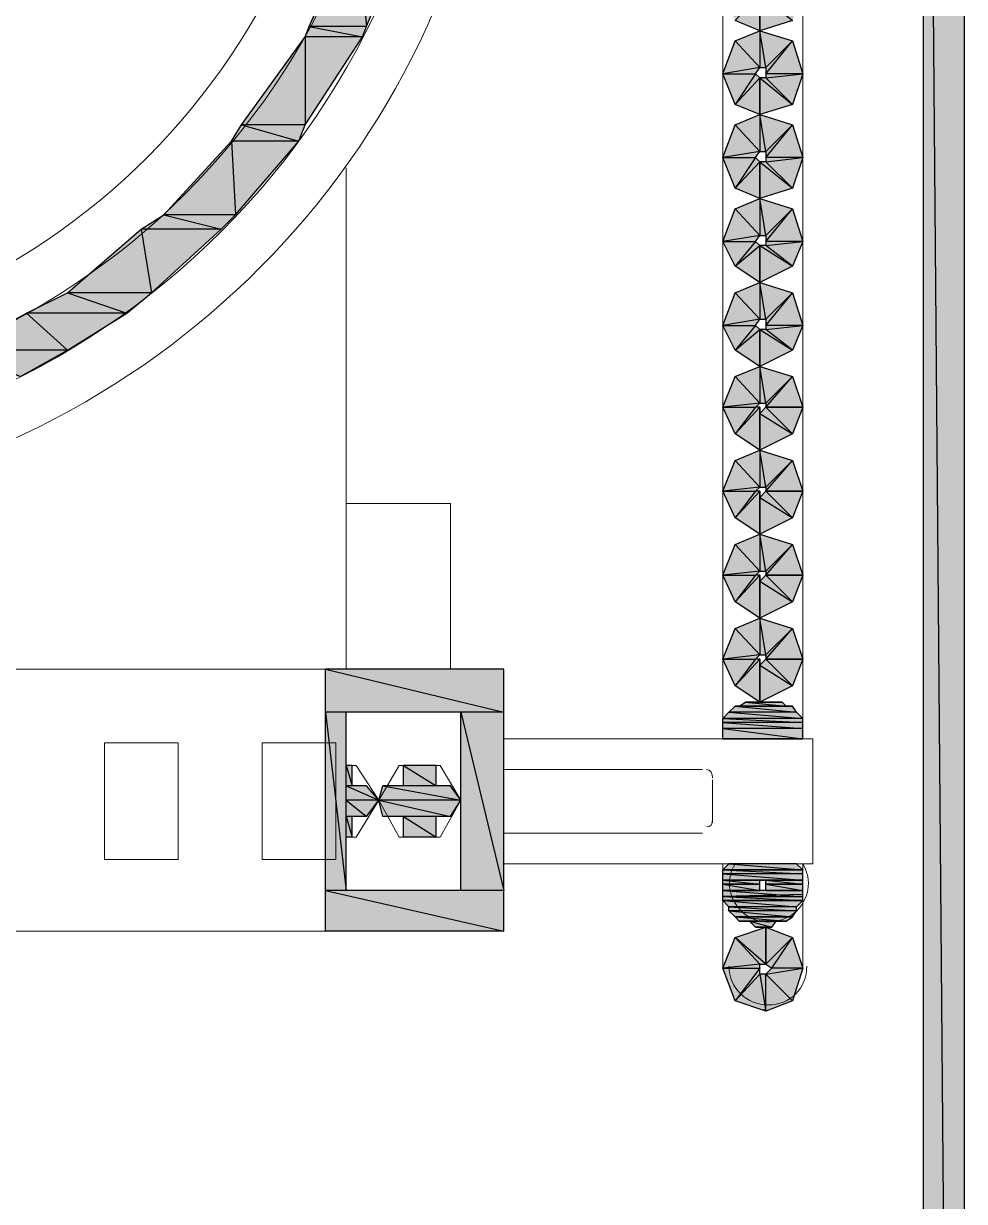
# Model space of a CAD drawing. Header units: millimetres. Extents: x 40 to 176, y -32 to 59.
# Drawn here: x 105.675 to 106.317, y -0.579 to 0.225 of the extents above; entities that cross this region are included whole.
import ezdxf

# ---------------------------------------------------------------- set-up
doc = ezdxf.new("R2010")
doc.units = ezdxf.units.MM
doc.layers.add('15 - Quadro de medição', color=6, linetype='Continuous')

msp = doc.modelspace()

# ---------------------------------------------------------------- hatches: boundary and pattern name
at = {"layer": '15 - Quadro de medição', "true_color": 0x000007}
h = msp.add_hatch(color=7, dxfattribs=at)
h.paths.add_polyline_path([(106.31703, 1.02481), (106.28909, 1.02481), (106.31703, -2.31903)])
h.paths.add_polyline_path([(106.28909, 1.02481), (106.31703, -2.31903), (106.28909, -2.31903)])
h = msp.add_hatch(color=7, dxfattribs=at)
h.paths.add_polyline_path([(105.93851, 0.2957), (105.90219, 0.2957), (105.90917, 0.22307)])
h.paths.add_polyline_path([(105.90219, 0.2957), (105.90917, 0.22307), (105.87006, 0.22307)])
h = msp.add_hatch(color=7, dxfattribs=at)
h.paths.add_polyline_path([(106.16059, 0.27056), (106.17735, 0.2524), (106.15221, 0.24821)])
h.paths.add_polyline_path([(106.17735, 0.2524), (106.15221, 0.24821), (106.17456, 0.24821)])
h.paths.add_polyline_path([(106.15221, 0.24821), (106.17456, 0.24821), (106.16059, 0.22726)])
h.paths.add_polyline_path([(106.17456, 0.24821), (106.16059, 0.22726), (106.17735, 0.24542)])
h.paths.add_polyline_path([(106.16059, 0.22726), (106.17735, 0.24542), (106.17735, 0.22028)])
h = msp.add_hatch(color=7, dxfattribs=at)
h.paths.add_polyline_path([(106.17735, 0.22028), (106.17735, 0.24542), (106.1997, 0.22726)])
h.paths.add_polyline_path([(106.17735, 0.24542), (106.1997, 0.22726), (106.18154, 0.24542)])
h.paths.add_polyline_path([(106.1997, 0.22726), (106.18154, 0.24542), (106.20668, 0.24821)])
h.paths.add_polyline_path([(106.18154, 0.24542), (106.20668, 0.24821), (106.18154, 0.24821)])
h = msp.add_hatch(color=7, dxfattribs=at)
h.paths.add_polyline_path([(105.90917, 0.22307), (105.87006, 0.22307), (105.90638, 0.21609)])
h.paths.add_polyline_path([(105.87006, 0.22307), (105.90638, 0.21609), (105.86727, 0.21609)])
h = msp.add_hatch(color=7, dxfattribs=at)
h.paths.add_polyline_path([(106.20668, 0.19094), (106.18154, 0.19094), (106.1997, 0.21329)])
h.paths.add_polyline_path([(106.18154, 0.19094), (106.1997, 0.21329), (106.18154, 0.19513)])
h.paths.add_polyline_path([(106.1997, 0.21329), (106.18154, 0.19513), (106.17735, 0.22028)])
h.paths.add_polyline_path([(106.18154, 0.19513), (106.17735, 0.22028), (106.17735, 0.19513)])
h.paths.add_polyline_path([(106.17735, 0.22028), (106.17735, 0.19513), (106.16059, 0.21329)])
h = msp.add_hatch(color=7, dxfattribs=at)
h.paths.add_polyline_path([(105.90638, 0.21609), (105.86727, 0.21609), (105.86727, 0.15603)])
h.paths.add_polyline_path([(105.86727, 0.21609), (105.86727, 0.15603), (105.82397, 0.15603)])
h = msp.add_hatch(color=7, dxfattribs=at)
h.paths.add_polyline_path([(106.16059, 0.21329), (106.17735, 0.19513), (106.15221, 0.19094)])
h.paths.add_polyline_path([(106.17735, 0.19513), (106.15221, 0.19094), (106.17456, 0.19094)])
h.paths.add_polyline_path([(106.15221, 0.19094), (106.17456, 0.19094), (106.16059, 0.16999)])
h.paths.add_polyline_path([(106.17456, 0.19094), (106.16059, 0.16999), (106.17735, 0.18815)])
h.paths.add_polyline_path([(106.16059, 0.16999), (106.17735, 0.18815), (106.17735, 0.16301)])
h = msp.add_hatch(color=7, dxfattribs=at)
h.paths.add_polyline_path([(106.17735, 0.16301), (106.17735, 0.18815), (106.1997, 0.16999)])
h.paths.add_polyline_path([(106.17735, 0.18815), (106.1997, 0.16999), (106.18154, 0.18815)])
h.paths.add_polyline_path([(106.1997, 0.16999), (106.18154, 0.18815), (106.20668, 0.19094)])
h.paths.add_polyline_path([(106.18154, 0.18815), (106.20668, 0.19094), (106.18154, 0.19094)])
h = msp.add_hatch(color=7, dxfattribs=at)
h.paths.add_polyline_path([(106.20668, 0.13368), (106.18154, 0.13368), (106.1997, 0.15603)])
h.paths.add_polyline_path([(106.18154, 0.13368), (106.1997, 0.15603), (106.18154, 0.13787)])
h.paths.add_polyline_path([(106.1997, 0.15603), (106.18154, 0.13787), (106.17735, 0.16301)])
h.paths.add_polyline_path([(106.18154, 0.13787), (106.17735, 0.16301), (106.17735, 0.13787)])
h.paths.add_polyline_path([(106.17735, 0.16301), (106.17735, 0.13787), (106.16059, 0.15603)])
h = msp.add_hatch(color=7, dxfattribs=at)
h.paths.add_polyline_path([(105.86727, 0.15603), (105.82397, 0.15603), (105.86308, 0.14485)])
h.paths.add_polyline_path([(105.82397, 0.15603), (105.86308, 0.14485), (105.81699, 0.14485)])
h = msp.add_hatch(color=7, dxfattribs=at)
h.paths.add_polyline_path([(106.16059, 0.15603), (106.17735, 0.13787), (106.15221, 0.13368)])
h.paths.add_polyline_path([(106.17735, 0.13787), (106.15221, 0.13368), (106.17456, 0.13368)])
h.paths.add_polyline_path([(106.15221, 0.13368), (106.17456, 0.13368), (106.16059, 0.11273)])
h.paths.add_polyline_path([(106.17456, 0.13368), (106.16059, 0.11273), (106.17735, 0.13088)])
h.paths.add_polyline_path([(106.16059, 0.11273), (106.17735, 0.13088), (106.17735, 0.10574)])
h = msp.add_hatch(color=7, dxfattribs=at)
h.paths.add_polyline_path([(105.86308, 0.14485), (105.81699, 0.14485), (105.81978, 0.09457)])
h.paths.add_polyline_path([(105.81699, 0.14485), (105.81978, 0.09457), (105.77089, 0.09457)])
h = msp.add_hatch(color=7, dxfattribs=at)
h.paths.add_polyline_path([(106.17735, 0.10574), (106.17735, 0.13088), (106.1997, 0.11273)])
h.paths.add_polyline_path([(106.17735, 0.13088), (106.1997, 0.11273), (106.18154, 0.13088)])
h.paths.add_polyline_path([(106.1997, 0.11273), (106.18154, 0.13088), (106.20668, 0.13368)])
h.paths.add_polyline_path([(106.18154, 0.13088), (106.20668, 0.13368), (106.18154, 0.13368)])
h = msp.add_hatch(color=7, dxfattribs=at)
h.paths.add_polyline_path([(106.20668, 0.07641), (106.18154, 0.07641), (106.1997, 0.09876)])
h.paths.add_polyline_path([(106.18154, 0.07641), (106.1997, 0.09876), (106.18154, 0.0806)])
h.paths.add_polyline_path([(106.1997, 0.09876), (106.18154, 0.0806), (106.17735, 0.10574)])
h.paths.add_polyline_path([(106.18154, 0.0806), (106.17735, 0.10574), (106.17735, 0.0806)])
h.paths.add_polyline_path([(106.17735, 0.10574), (106.17735, 0.0806), (106.16059, 0.09876)])
h = msp.add_hatch(color=7, dxfattribs=at)
h.paths.add_polyline_path([(106.16059, 0.09876), (106.17735, 0.0806), (106.15221, 0.07641)])
h.paths.add_polyline_path([(106.17735, 0.0806), (106.15221, 0.07641), (106.17456, 0.07641)])
h.paths.add_polyline_path([(106.15221, 0.07641), (106.17456, 0.07641), (106.16059, 0.05965)])
h.paths.add_polyline_path([(106.17456, 0.07641), (106.16059, 0.05965), (106.17735, 0.07362)])
h.paths.add_polyline_path([(106.16059, 0.05965), (106.17735, 0.07362), (106.17735, 0.04847)])
h = msp.add_hatch(color=7, dxfattribs=at)
h.paths.add_polyline_path([(105.81978, 0.09457), (105.77089, 0.09457), (105.81, 0.08479)])
h.paths.add_polyline_path([(105.77089, 0.09457), (105.81, 0.08479), (105.75553, 0.08479)])
h = msp.add_hatch(color=7, dxfattribs=at)
h.paths.add_polyline_path([(105.81, 0.08479), (105.75553, 0.08479), (105.76251, 0.04149)])
h.paths.add_polyline_path([(105.75553, 0.08479), (105.76251, 0.04149), (105.70525, 0.04149)])
h = msp.add_hatch(color=7, dxfattribs=at)
h.paths.add_polyline_path([(106.17735, 0.04847), (106.17735, 0.07362), (106.1997, 0.05965)])
h.paths.add_polyline_path([(106.17735, 0.07362), (106.1997, 0.05965), (106.18154, 0.07362)])
h.paths.add_polyline_path([(106.1997, 0.05965), (106.18154, 0.07362), (106.20668, 0.07641)])
h.paths.add_polyline_path([(106.18154, 0.07362), (106.20668, 0.07641), (106.18154, 0.07641)])
h = msp.add_hatch(color=7, dxfattribs=at)
h.paths.add_polyline_path([(106.20668, 0.01914), (106.18154, 0.01914), (106.1997, 0.04149)])
h.paths.add_polyline_path([(106.18154, 0.01914), (106.1997, 0.04149), (106.18154, 0.02333)])
h.paths.add_polyline_path([(106.1997, 0.04149), (106.18154, 0.02333), (106.17735, 0.04847)])
h.paths.add_polyline_path([(106.18154, 0.02333), (106.17735, 0.04847), (106.17735, 0.02333)])
h.paths.add_polyline_path([(106.17735, 0.04847), (106.17735, 0.02333), (106.16059, 0.04149)])
h = msp.add_hatch(color=7, dxfattribs=at)
h.paths.add_polyline_path([(105.76251, 0.04149), (105.70525, 0.04149), (105.74575, 0.02752)])
h.paths.add_polyline_path([(105.70525, 0.04149), (105.74575, 0.02752), (105.67731, 0.02752)])
h = msp.add_hatch(color=7, dxfattribs=at)
h.paths.add_polyline_path([(106.16059, 0.04149), (106.17735, 0.02333), (106.15221, 0.01914)])
h.paths.add_polyline_path([(106.17735, 0.02333), (106.15221, 0.01914), (106.17456, 0.01914)])
h.paths.add_polyline_path([(106.15221, 0.01914), (106.17456, 0.01914), (106.16059, 0.00238)])
h.paths.add_polyline_path([(106.17456, 0.01914), (106.16059, 0.00238), (106.17735, 0.01635)])
h.paths.add_polyline_path([(106.16059, 0.00238), (106.17735, 0.01635), (106.17735, -0.00879)])
h = msp.add_hatch(color=7, dxfattribs=at)
h.paths.add_polyline_path([(105.74575, 0.02752), (105.67731, 0.02752), (105.70525, 0.00238)])
h.paths.add_polyline_path([(105.67731, 0.02752), (105.70525, 0.00238), (105.63122, 0.00238)])
h = msp.add_hatch(color=7, dxfattribs=at)
h.paths.add_polyline_path([(106.17735, -0.00879), (106.17735, 0.01635), (106.1997, 0.00238)])
h.paths.add_polyline_path([(106.17735, 0.01635), (106.1997, 0.00238), (106.18154, 0.01635)])
h.paths.add_polyline_path([(106.1997, 0.00238), (106.18154, 0.01635), (106.20668, 0.01914)])
h.paths.add_polyline_path([(106.18154, 0.01635), (106.20668, 0.01914), (106.18154, 0.01914)])
h = msp.add_hatch(color=7, dxfattribs=at)
h.paths.add_polyline_path([(105.70525, 0.00238), (105.63122, 0.00238), (105.67312, -0.01578)])
h.paths.add_polyline_path([(105.63122, 0.00238), (105.67312, -0.01578), (105.57395, -0.01578)])
h = msp.add_hatch(color=7, dxfattribs=at)
h.paths.add_polyline_path([(106.16059, -0.01578), (106.17735, -0.03393), (106.15221, -0.03673)])
h.paths.add_polyline_path([(106.17735, -0.03393), (106.15221, -0.03673), (106.17456, -0.03673)])
h.paths.add_polyline_path([(106.15221, -0.03673), (106.17456, -0.03673), (106.16059, -0.05489)])
h.paths.add_polyline_path([(106.17456, -0.03673), (106.16059, -0.05489), (106.17735, -0.03673)])
h.paths.add_polyline_path([(106.16059, -0.05489), (106.17735, -0.03673), (106.17735, -0.06606)])
h.paths.add_polyline_path([(106.17735, -0.03673), (106.17735, -0.06606), (106.17735, -0.04092)])
h.paths.add_polyline_path([(106.17735, -0.06606), (106.17735, -0.04092), (106.1997, -0.05489)])
h.paths.add_polyline_path([(106.17735, -0.04092), (106.1997, -0.05489), (106.18154, -0.03673)])
h.paths.add_polyline_path([(106.1997, -0.05489), (106.18154, -0.03673), (106.20668, -0.03673)])
h = msp.add_hatch(color=7, dxfattribs=at)
h.paths.add_polyline_path([(106.20668, -0.03673), (106.18154, -0.03673), (106.1997, -0.01578)])
h.paths.add_polyline_path([(106.18154, -0.03673), (106.1997, -0.01578), (106.18154, -0.03393)])
h.paths.add_polyline_path([(106.1997, -0.01578), (106.18154, -0.03393), (106.17735, -0.00879)])
h.paths.add_polyline_path([(106.18154, -0.03393), (106.17735, -0.00879), (106.17735, -0.03393)])
h.paths.add_polyline_path([(106.17735, -0.00879), (106.17735, -0.03393), (106.16059, -0.01578)])
h = msp.add_hatch(color=7, dxfattribs=at)
h.paths.add_polyline_path([(106.20668, -0.09399), (106.18154, -0.09399), (106.1997, -0.07304)])
h.paths.add_polyline_path([(106.18154, -0.09399), (106.1997, -0.07304), (106.18154, -0.0912)])
h.paths.add_polyline_path([(106.1997, -0.07304), (106.18154, -0.0912), (106.17735, -0.06606)])
h.paths.add_polyline_path([(106.18154, -0.0912), (106.17735, -0.06606), (106.17735, -0.0912)])
h.paths.add_polyline_path([(106.17735, -0.06606), (106.17735, -0.0912), (106.16059, -0.07304)])
h = msp.add_hatch(color=7, dxfattribs=at)
h.paths.add_polyline_path([(106.16059, -0.07304), (106.17735, -0.0912), (106.15221, -0.09399)])
h.paths.add_polyline_path([(106.17735, -0.0912), (106.15221, -0.09399), (106.17456, -0.09399)])
h.paths.add_polyline_path([(106.15221, -0.09399), (106.17456, -0.09399), (106.16059, -0.11215)])
h.paths.add_polyline_path([(106.17456, -0.09399), (106.16059, -0.11215), (106.17735, -0.09399)])
h.paths.add_polyline_path([(106.16059, -0.11215), (106.17735, -0.09399), (106.17735, -0.12333)])
h.paths.add_polyline_path([(106.17735, -0.09399), (106.17735, -0.12333), (106.17735, -0.09819)])
h.paths.add_polyline_path([(106.17735, -0.12333), (106.17735, -0.09819), (106.1997, -0.11215)])
h.paths.add_polyline_path([(106.17735, -0.09819), (106.1997, -0.11215), (106.18154, -0.09399)])
h.paths.add_polyline_path([(106.1997, -0.11215), (106.18154, -0.09399), (106.20668, -0.09399)])
h = msp.add_hatch(color=7, dxfattribs=at)
h.paths.add_polyline_path([(106.20668, -0.15126), (106.18154, -0.15126), (106.1997, -0.13031)])
h.paths.add_polyline_path([(106.18154, -0.15126), (106.1997, -0.13031), (106.18154, -0.14847)])
h.paths.add_polyline_path([(106.1997, -0.13031), (106.18154, -0.14847), (106.17735, -0.12333)])
h.paths.add_polyline_path([(106.18154, -0.14847), (106.17735, -0.12333), (106.17735, -0.14847)])
h.paths.add_polyline_path([(106.17735, -0.12333), (106.17735, -0.14847), (106.16059, -0.13031)])
h = msp.add_hatch(color=7, dxfattribs=at)
h.paths.add_polyline_path([(106.16059, -0.13031), (106.17735, -0.14847), (106.15221, -0.15126)])
h.paths.add_polyline_path([(106.17735, -0.14847), (106.15221, -0.15126), (106.17456, -0.15126)])
h.paths.add_polyline_path([(106.15221, -0.15126), (106.17456, -0.15126), (106.16059, -0.16942)])
h.paths.add_polyline_path([(106.17456, -0.15126), (106.16059, -0.16942), (106.17735, -0.15126)])
h.paths.add_polyline_path([(106.16059, -0.16942), (106.17735, -0.15126), (106.17735, -0.18059)])
h.paths.add_polyline_path([(106.17735, -0.15126), (106.17735, -0.18059), (106.17735, -0.15545)])
h.paths.add_polyline_path([(106.17735, -0.18059), (106.17735, -0.15545), (106.1997, -0.16942)])
h.paths.add_polyline_path([(106.17735, -0.15545), (106.1997, -0.16942), (106.18154, -0.15126)])
h.paths.add_polyline_path([(106.1997, -0.16942), (106.18154, -0.15126), (106.20668, -0.15126)])
h = msp.add_hatch(color=7, dxfattribs=at)
h.paths.add_polyline_path([(106.20668, -0.20853), (106.18154, -0.20853), (106.1997, -0.18758)])
h.paths.add_polyline_path([(106.18154, -0.20853), (106.1997, -0.18758), (106.18154, -0.20574)])
h.paths.add_polyline_path([(106.1997, -0.18758), (106.18154, -0.20574), (106.17735, -0.18059)])
h.paths.add_polyline_path([(106.18154, -0.20574), (106.17735, -0.18059), (106.17735, -0.20574)])
h.paths.add_polyline_path([(106.17735, -0.18059), (106.17735, -0.20574), (106.16059, -0.18758)])
h = msp.add_hatch(color=7, dxfattribs=at)
h.paths.add_polyline_path([(106.16059, -0.18758), (106.17735, -0.20574), (106.15221, -0.20853)])
h.paths.add_polyline_path([(106.17735, -0.20574), (106.15221, -0.20853), (106.17456, -0.20853)])
h.paths.add_polyline_path([(106.15221, -0.20853), (106.17456, -0.20853), (106.16059, -0.22669)])
h.paths.add_polyline_path([(106.17456, -0.20853), (106.16059, -0.22669), (106.17735, -0.20853)])
h.paths.add_polyline_path([(106.16059, -0.22669), (106.17735, -0.20853), (106.17735, -0.23786)])
h.paths.add_polyline_path([(106.17735, -0.20853), (106.17735, -0.23786), (106.17735, -0.21272)])
h.paths.add_polyline_path([(106.17735, -0.23786), (106.17735, -0.21272), (106.1997, -0.22669)])
h.paths.add_polyline_path([(106.17735, -0.21272), (106.1997, -0.22669), (106.18154, -0.20853)])
h.paths.add_polyline_path([(106.1997, -0.22669), (106.18154, -0.20853), (106.20668, -0.20853)])
h = msp.add_hatch(color=7, dxfattribs=at)
h.paths.add_polyline_path([(106.00276, -0.21551), (105.88124, -0.21551), (106.00276, -0.24484)])
h.paths.add_polyline_path([(105.88124, -0.21551), (106.00276, -0.24484), (105.88124, -0.24484)])
h = msp.add_hatch(color=7, dxfattribs=at)
h.paths.add_polyline_path([(106.1997, -0.24065), (106.16059, -0.24065), (106.20249, -0.24484)])
h.paths.add_polyline_path([(106.16059, -0.24065), (106.20249, -0.24484), (106.1564, -0.24484)])
h = msp.add_hatch(color=7, dxfattribs=at)
h.paths.add_polyline_path([(106.19272, -0.23786), (106.16757, -0.23786), (106.19551, -0.24065)])
h.paths.add_polyline_path([(106.16757, -0.23786), (106.19551, -0.24065), (106.16338, -0.24065)])
h = msp.add_hatch(color=7, dxfattribs=at)
h.paths.add_polyline_path([(105.89521, -0.24484), (105.88124, -0.24484), (105.89521, -0.36636)])
h.paths.add_polyline_path([(105.88124, -0.24484), (105.89521, -0.36636), (105.88124, -0.36636)])
h = msp.add_hatch(color=7, dxfattribs=at)
h.paths.add_polyline_path([(106.00276, -0.24484), (105.97342, -0.24484), (106.00276, -0.36636)])
h.paths.add_polyline_path([(105.97342, -0.24484), (106.00276, -0.36636), (105.97342, -0.36636)])
h = msp.add_hatch(color=7, dxfattribs=at)
h.paths.add_polyline_path([(106.20249, -0.24484), (106.1564, -0.24484), (106.20668, -0.24903)])
h.paths.add_polyline_path([(106.1564, -0.24484), (106.20668, -0.24903), (106.15221, -0.24903)])
h = msp.add_hatch(color=7, dxfattribs=at)
h.paths.add_polyline_path([(106.20668, -0.24903), (106.15221, -0.24903), (106.20668, -0.25183)])
h.paths.add_polyline_path([(106.15221, -0.24903), (106.20668, -0.25183), (106.15221, -0.25183)])
h = msp.add_hatch(color=7, dxfattribs=at)
h.paths.add_polyline_path([(106.20668, -0.25183), (106.15221, -0.25183), (106.20668, -0.25602)])
h.paths.add_polyline_path([(106.15221, -0.25183), (106.20668, -0.25602), (106.15221, -0.25602)])
h = msp.add_hatch(color=7, dxfattribs=at)
h.paths.add_polyline_path([(106.20668, -0.25602), (106.15221, -0.25602), (106.20668, -0.263)])
h.paths.add_polyline_path([(106.15221, -0.25602), (106.20668, -0.263), (106.15221, -0.263)])
h.paths.add_polyline_path([(106.20668, -0.263), (106.15221, -0.263)])
h.paths.add_polyline_path([(106.15221, -0.263), (106.20668, -0.263)])
h = msp.add_hatch(color=7, dxfattribs=at)
h.paths.add_polyline_path([(105.8994, -0.28116), (105.89521, -0.28116), (105.8994, -0.29513)])
h.paths.add_polyline_path([(105.89521, -0.28116), (105.8994, -0.29513), (105.89521, -0.29513)])
h = msp.add_hatch(color=7, dxfattribs=at)
h.paths.add_polyline_path([(105.95666, -0.28116), (105.93432, -0.28116), (105.95666, -0.29513)])
h.paths.add_polyline_path([(105.93432, -0.28116), (105.95666, -0.29513), (105.93432, -0.29513)])
h = msp.add_hatch(color=7, dxfattribs=at)
h.paths.add_polyline_path([(105.90917, -0.29513), (105.89521, -0.29513), (105.91755, -0.30491)])
h.paths.add_polyline_path([(105.89521, -0.29513), (105.91755, -0.30491), (105.89521, -0.30491)])
h = msp.add_hatch(color=7, dxfattribs=at)
h.paths.add_polyline_path([(105.96644, -0.29513), (105.92035, -0.29513), (105.97342, -0.30491)])
h.paths.add_polyline_path([(105.92035, -0.29513), (105.97342, -0.30491), (105.91755, -0.30491)])
h = msp.add_hatch(color=7, dxfattribs=at)
h.paths.add_polyline_path([(105.91755, -0.30491), (105.89521, -0.30491), (105.90917, -0.31608)])
h.paths.add_polyline_path([(105.89521, -0.30491), (105.90917, -0.31608), (105.89521, -0.31608)])
h = msp.add_hatch(color=7, dxfattribs=at)
h.paths.add_polyline_path([(105.97342, -0.30491), (105.91755, -0.30491), (105.96644, -0.31608)])
h.paths.add_polyline_path([(105.91755, -0.30491), (105.96644, -0.31608), (105.92035, -0.31608)])
h = msp.add_hatch(color=7, dxfattribs=at)
h.paths.add_polyline_path([(105.8994, -0.31608), (105.89521, -0.31608), (105.8994, -0.33005)])
h.paths.add_polyline_path([(105.89521, -0.31608), (105.8994, -0.33005), (105.89521, -0.33005)])
h = msp.add_hatch(color=7, dxfattribs=at)
h.paths.add_polyline_path([(105.95666, -0.31608), (105.93432, -0.31608), (105.95666, -0.33005)])
h.paths.add_polyline_path([(105.93432, -0.31608), (105.95666, -0.33005), (105.93432, -0.33005)])
h = msp.add_hatch(color=7, dxfattribs=at)
h.paths.add_polyline_path([(106.20249, -0.3482), (106.1564, -0.3482), (106.20668, -0.3524)])
h.paths.add_polyline_path([(106.1564, -0.3482), (106.20668, -0.3524), (106.15221, -0.3524)])
h.paths.add_polyline_path([(106.20668, -0.3524), (106.15221, -0.3524)])
h.paths.add_polyline_path([(106.15221, -0.3524), (106.20668, -0.3524)])
h = msp.add_hatch(color=7, dxfattribs=at)
h.paths.add_polyline_path([(106.20668, -0.3524), (106.15221, -0.3524), (106.20668, -0.35519)])
h.paths.add_polyline_path([(106.15221, -0.3524), (106.20668, -0.35519), (106.15221, -0.35519)])
h = msp.add_hatch(color=7, dxfattribs=at)
h.paths.add_polyline_path([(106.20668, -0.35519), (106.15221, -0.35519), (106.20668, -0.35938)])
h.paths.add_polyline_path([(106.15221, -0.35519), (106.20668, -0.35938), (106.15221, -0.35938)])
h.paths.add_polyline_path([(106.20668, -0.35938), (106.15221, -0.35938)])
h.paths.add_polyline_path([(106.15221, -0.35938), (106.20668, -0.35938)])
h.paths.add_polyline_path([(106.20668, -0.35938), (106.18154, -0.35938)])
h.paths.add_polyline_path([(106.20668, -0.35938), (106.18154, -0.35938)])
h = msp.add_hatch(color=7, dxfattribs=at)
h.paths.add_polyline_path([(106.17735, -0.35938), (106.15221, -0.35938), (106.17735, -0.36217)])
h.paths.add_polyline_path([(106.15221, -0.35938), (106.17735, -0.36217), (106.15221, -0.36217)])
h = msp.add_hatch(color=7, dxfattribs=at)
h.paths.add_polyline_path([(106.20668, -0.35938), (106.18154, -0.35938), (106.20668, -0.36217)])
h.paths.add_polyline_path([(106.18154, -0.35938), (106.20668, -0.36217), (106.18154, -0.36217)])
h = msp.add_hatch(color=7, dxfattribs=at)
h.paths.add_polyline_path([(106.00276, -0.36636), (105.88124, -0.36636), (106.00276, -0.3943)])
h.paths.add_polyline_path([(105.88124, -0.36636), (106.00276, -0.3943), (105.88124, -0.3943)])
h = msp.add_hatch(color=7, dxfattribs=at)
h.paths.add_polyline_path([(106.17735, -0.36217), (106.15221, -0.36217), (106.17735, -0.36636)])
h.paths.add_polyline_path([(106.15221, -0.36217), (106.17735, -0.36636), (106.15221, -0.36636)])
h = msp.add_hatch(color=7, dxfattribs=at)
h.paths.add_polyline_path([(106.20668, -0.36636), (106.15221, -0.36636), (106.20668, -0.37055)])
h.paths.add_polyline_path([(106.15221, -0.36636), (106.20668, -0.37055), (106.15221, -0.37055)])
h.paths.add_polyline_path([(106.20668, -0.37055), (106.15221, -0.37055)])
h.paths.add_polyline_path([(106.15221, -0.37055), (106.20668, -0.37055), (106.20668, -0.36916)])
h = msp.add_hatch(color=7, dxfattribs=at)
h.paths.add_polyline_path([(106.20668, -0.36217), (106.18154, -0.36217), (106.20668, -0.36636)])
h.paths.add_polyline_path([(106.18154, -0.36217), (106.20668, -0.36636), (106.18154, -0.36636)])
h = msp.add_hatch(color=7, dxfattribs=at)
h.paths.add_polyline_path([(106.20668, -0.37055), (106.15221, -0.37055), (106.20668, -0.37335)])
h.paths.add_polyline_path([(106.15221, -0.37055), (106.20668, -0.37335), (106.15221, -0.37335)])
h.paths.add_polyline_path([(106.20668, -0.37335), (106.15221, -0.37335)])
h.paths.add_polyline_path([(106.15221, -0.37335), (106.20668, -0.37335)])
h = msp.add_hatch(color=7, dxfattribs=at)
h.paths.add_polyline_path([(106.20668, -0.37335), (106.15221, -0.37335), (106.20249, -0.37754)])
h.paths.add_polyline_path([(106.15221, -0.37335), (106.20249, -0.37754), (106.1564, -0.37754)])
h = msp.add_hatch(color=7, dxfattribs=at)
h.paths.add_polyline_path([(106.20249, -0.37754), (106.1564, -0.37754), (106.20249, -0.38033)])
h.paths.add_polyline_path([(106.1564, -0.37754), (106.20249, -0.38033), (106.1564, -0.38033)])
h = msp.add_hatch(color=7, dxfattribs=at)
h.paths.add_polyline_path([(106.20249, -0.38033), (106.1564, -0.38033), (106.1997, -0.38452)])
h.paths.add_polyline_path([(106.1564, -0.38033), (106.1997, -0.38452), (106.16059, -0.38452)])
h.paths.add_polyline_path([(106.1997, -0.38452), (106.16059, -0.38452)])
h.paths.add_polyline_path([(106.16059, -0.38452), (106.1997, -0.38452)])
h = msp.add_hatch(color=7, dxfattribs=at)
h.paths.add_polyline_path([(106.1997, -0.38452), (106.16059, -0.38452), (106.19551, -0.38731)])
h.paths.add_polyline_path([(106.16059, -0.38452), (106.19551, -0.38731), (106.16338, -0.38731)])
h.paths.add_polyline_path([(106.19551, -0.38731), (106.16338, -0.38731)])
h.paths.add_polyline_path([(106.16338, -0.38731), (106.19551, -0.38731)])
h = msp.add_hatch(color=7, dxfattribs=at)
h.paths.add_polyline_path([(106.18154, -0.3915), (106.18154, -0.41665), (106.16059, -0.39849)])
h.paths.add_polyline_path([(106.18154, -0.41665), (106.16059, -0.39849), (106.17735, -0.41665)])
h.paths.add_polyline_path([(106.16059, -0.39849), (106.17735, -0.41665), (106.15221, -0.41944)])
h.paths.add_polyline_path([(106.17735, -0.41665), (106.15221, -0.41944), (106.17735, -0.41944)])
h.paths.add_polyline_path([(106.15221, -0.41944), (106.17735, -0.41944), (106.16059, -0.44179)])
h.paths.add_polyline_path([(106.17735, -0.41944), (106.16059, -0.44179), (106.17735, -0.42363)])
h.paths.add_polyline_path([(106.16059, -0.44179), (106.17735, -0.42363), (106.18154, -0.44877)])
h.paths.add_polyline_path([(106.17735, -0.42363), (106.18154, -0.44877), (106.18154, -0.42363)])
h.paths.add_polyline_path([(106.18154, -0.44877), (106.18154, -0.42363), (106.1997, -0.44179)])
h = msp.add_hatch(color=7, dxfattribs=at)
h.paths.add_polyline_path([(106.18853, -0.38731), (106.17037, -0.38731), (106.18573, -0.3915)])
h.paths.add_polyline_path([(106.17037, -0.38731), (106.18573, -0.3915), (106.17456, -0.3915)])
h.paths.add_polyline_path([(106.18573, -0.3915), (106.17456, -0.3915), (106.18154, -0.3915)])
h = msp.add_hatch(color=7, dxfattribs=at)
h.paths.add_polyline_path([(106.17456, -0.3915), (106.18573, -0.3915), (106.18434, -0.3915)])
h.paths.add_polyline_path([(106.18573, -0.3915), (106.18434, -0.3915), (106.17456, -0.3915)])
h = msp.add_hatch(color=7, dxfattribs=at)
h.paths.add_polyline_path([(106.20668, -0.41944), (106.18573, -0.41944), (106.1997, -0.39849)])
h.paths.add_polyline_path([(106.18573, -0.41944), (106.1997, -0.39849), (106.18154, -0.41665)])
h.paths.add_polyline_path([(106.1997, -0.39849), (106.18154, -0.41665), (106.18154, -0.3915)])
h = msp.add_hatch(color=7, dxfattribs=at)
h.paths.add_polyline_path([(106.1997, -0.44179), (106.18154, -0.42363), (106.20668, -0.41944)])
h.paths.add_polyline_path([(106.18154, -0.42363), (106.20668, -0.41944), (106.18573, -0.41944)])

# ---------------------------------------------------------------- linework, layer by layer
at = {"layer": '15 - Quadro de medição', "color": 7, "linetype": 'Continuous', "lineweight": 20, "true_color": 0x000007}
for points in [[(104.57248, 1.24689), (106.28909, 1.24689), (106.28909, -2.31903), (104.56549, -2.31903), (104.5641, -2.31763), (104.50124, -2.31903)], [(106.28909, -2.31903), (106.31703, -2.31903), (106.31703, 1.02481)], [(106.15221, 0.64489), (106.15221, -0.263), (106.15221, -0.263)], [(106.20668, -0.263), (106.20668, 0.64489), (106.20668, 0.64489)], [(105.89521, -0.21551), (105.89521, 0.12669), (105.89521, 0.12669)], [(105.96644, -0.21551), (105.96644, -0.10238), (105.89521, -0.10238)], [(105.88124, -0.21551), (105.88124, -0.3943), (105.88124, -0.3943)], [(105.89521, -0.24484), (105.97342, -0.24484), (105.97342, -0.36636), (105.89521, -0.36636)], [(105.89521, -0.24484), (105.89521, -0.36636), (105.89521, -0.36636)], [(106.00276, -0.263), (106.21367, -0.263), (106.21367, -0.3482), (106.00276, -0.3482)], [(105.89521, -0.28116), (105.90219, -0.28116), (105.91755, -0.30491), (105.90219, -0.33005), (105.89521, -0.33005)], [(105.90219, -0.28116), (105.8994, -0.28116), (105.8994, -0.29513)], [(105.93432, -0.28116), (105.93432, -0.29513), (105.93432, -0.29513)], [(105.95666, -0.28116), (105.95666, -0.29513), (105.95666, -0.29513)], [(106.13824, -0.28395), (106.00276, -0.28395), (106.00276, -0.28395)], [(105.90917, -0.29513), (105.8994, -0.29513), (105.8994, -0.29513)], [(105.93432, -0.29513), (105.92035, -0.29513), (105.92035, -0.29513)], [(105.96644, -0.29513), (105.95666, -0.29513), (105.95666, -0.29513)], [(106.14523, -0.32027), (106.14523, -0.29094), (106.14523, -0.29094)], [(105.90917, -0.31608), (105.8994, -0.31608), (105.8994, -0.31608)], [(105.8994, -0.31608), (105.8994, -0.33005), (105.8994, -0.33005)], [(105.93432, -0.31608), (105.92035, -0.31608), (105.92035, -0.31608)], [(105.93432, -0.31608), (105.93432, -0.33005), (105.93432, -0.33005)], [(105.95666, -0.31608), (105.95666, -0.33005), (105.95666, -0.33005)], [(105.96644, -0.31608), (105.95666, -0.31608), (105.95666, -0.31608)], [(106.00276, -0.32725), (106.13824, -0.32725), (106.13824, -0.32725)], [(106.15221, -0.3482), (106.15221, -0.41944), (106.15221, -0.41944)], [(106.20668, -0.41944), (106.20668, -0.3482), (106.20668, -0.3482)], [(106.18154, -0.44877), (106.18015, -0.44737), (106.18015, -0.44737)]]:
    msp.add_lwpolyline(points, dxfattribs=at)
at = {"layer": '15 - Quadro de medição', "color": 7, "linetype": 'Continuous', "lineweight": -2, "true_color": 0x000007}
for points in [[(106.31703, 1.02481), (106.28909, 1.02481), (106.31703, -2.31903)], [(106.28909, 1.02481), (106.31703, -2.31903), (106.28909, -2.31903)], [(105.90219, 0.2957), (105.90917, 0.22307), (105.87006, 0.22307)], [(105.93851, 0.2957), (105.90219, 0.2957), (105.90917, 0.22307)], [(106.16059, 0.22726), (106.17735, 0.24542), (106.17735, 0.22028)], [(106.17735, 0.22028), (106.17735, 0.24542), (106.1997, 0.22726)], [(105.87006, 0.22307), (105.90638, 0.21609), (105.86727, 0.21609)], [(105.90917, 0.22307), (105.87006, 0.22307), (105.90638, 0.21609)], [(106.17735, 0.22028), (106.17735, 0.19513), (106.16059, 0.21329)], [(106.1997, 0.21329), (106.18154, 0.19513), (106.17735, 0.22028)], [(106.18154, 0.19513), (106.17735, 0.22028), (106.17735, 0.19513)], [(105.86727, 0.21609), (105.86727, 0.15603), (105.82397, 0.15603)], [(105.90638, 0.21609), (105.86727, 0.21609), (105.86727, 0.15603)], [(106.16059, 0.21329), (106.17735, 0.19513), (106.15221, 0.19094)], [(106.20668, 0.19094), (106.18154, 0.19094), (106.1997, 0.21329)], [(106.18154, 0.19094), (106.1997, 0.21329), (106.18154, 0.19513)], [(106.17735, 0.19513), (106.15221, 0.19094), (106.17456, 0.19094)], [(106.15221, 0.19094), (106.17456, 0.19094), (106.16059, 0.16999)], [(106.17456, 0.19094), (106.16059, 0.16999), (106.17735, 0.18815)], [(106.16059, 0.16999), (106.17735, 0.18815), (106.17735, 0.16301)], [(106.17735, 0.16301), (106.17735, 0.18815), (106.1997, 0.16999)], [(106.17735, 0.18815), (106.1997, 0.16999), (106.18154, 0.18815)], [(106.1997, 0.16999), (106.18154, 0.18815), (106.20668, 0.19094)], [(106.18154, 0.18815), (106.20668, 0.19094), (106.18154, 0.19094)], [(106.17735, 0.16301), (106.17735, 0.13787), (106.16059, 0.15603)], [(106.1997, 0.15603), (106.18154, 0.13787), (106.17735, 0.16301)], [(106.18154, 0.13787), (106.17735, 0.16301), (106.17735, 0.13787)], [(105.82397, 0.15603), (105.86308, 0.14485), (105.81699, 0.14485)], [(105.86727, 0.15603), (105.82397, 0.15603), (105.86308, 0.14485)], [(106.16059, 0.15603), (106.17735, 0.13787), (106.15221, 0.13368)], [(106.20668, 0.13368), (106.18154, 0.13368), (106.1997, 0.15603)], [(106.18154, 0.13368), (106.1997, 0.15603), (106.18154, 0.13787)], [(105.81699, 0.14485), (105.81978, 0.09457), (105.77089, 0.09457)], [(105.86308, 0.14485), (105.81699, 0.14485), (105.81978, 0.09457)], [(106.17735, 0.13787), (106.15221, 0.13368), (106.17456, 0.13368)], [(106.15221, 0.13368), (106.17456, 0.13368), (106.16059, 0.11273)], [(106.17456, 0.13368), (106.16059, 0.11273), (106.17735, 0.13088)], [(106.16059, 0.11273), (106.17735, 0.13088), (106.17735, 0.10574)], [(106.17735, 0.10574), (106.17735, 0.13088), (106.1997, 0.11273)], [(106.17735, 0.13088), (106.1997, 0.11273), (106.18154, 0.13088)], [(106.1997, 0.11273), (106.18154, 0.13088), (106.20668, 0.13368)], [(106.18154, 0.13088), (106.20668, 0.13368), (106.18154, 0.13368)], [(106.17735, 0.10574), (106.17735, 0.0806), (106.16059, 0.09876)], [(106.1997, 0.09876), (106.18154, 0.0806), (106.17735, 0.10574)], [(106.18154, 0.0806), (106.17735, 0.10574), (106.17735, 0.0806)], [(106.16059, 0.09876), (106.17735, 0.0806), (106.15221, 0.07641)], [(106.20668, 0.07641), (106.18154, 0.07641), (106.1997, 0.09876)], [(106.18154, 0.07641), (106.1997, 0.09876), (106.18154, 0.0806)], [(105.77089, 0.09457), (105.81, 0.08479), (105.75553, 0.08479)], [(105.81978, 0.09457), (105.77089, 0.09457), (105.81, 0.08479)], [(105.75553, 0.08479), (105.76251, 0.04149), (105.70525, 0.04149)], [(105.81, 0.08479), (105.75553, 0.08479), (105.76251, 0.04149)], [(106.17735, 0.0806), (106.15221, 0.07641), (106.17456, 0.07641)], [(106.15221, 0.07641), (106.17456, 0.07641), (106.16059, 0.05965)], [(106.17456, 0.07641), (106.16059, 0.05965), (106.17735, 0.07362)], [(106.16059, 0.05965), (106.17735, 0.07362), (106.17735, 0.04847)], [(106.17735, 0.04847), (106.17735, 0.07362), (106.1997, 0.05965)], [(106.17735, 0.07362), (106.1997, 0.05965), (106.18154, 0.07362)], [(106.1997, 0.05965), (106.18154, 0.07362), (106.20668, 0.07641)], [(106.18154, 0.07362), (106.20668, 0.07641), (106.18154, 0.07641)], [(106.17735, 0.04847), (106.17735, 0.02333), (106.16059, 0.04149)], [(106.1997, 0.04149), (106.18154, 0.02333), (106.17735, 0.04847)], [(106.18154, 0.02333), (106.17735, 0.04847), (106.17735, 0.02333)], [(105.70525, 0.04149), (105.74575, 0.02752), (105.67731, 0.02752)], [(105.76251, 0.04149), (105.70525, 0.04149), (105.74575, 0.02752)], [(106.16059, 0.04149), (106.17735, 0.02333), (106.15221, 0.01914)], [(106.20668, 0.01914), (106.18154, 0.01914), (106.1997, 0.04149)], [(106.18154, 0.01914), (106.1997, 0.04149), (106.18154, 0.02333)], [(105.67731, 0.02752), (105.70525, 0.00238), (105.63122, 0.00238)], [(105.74575, 0.02752), (105.67731, 0.02752), (105.70525, 0.00238)], [(106.17735, 0.02333), (106.15221, 0.01914), (106.17456, 0.01914)], [(106.15221, 0.01914), (106.17456, 0.01914), (106.16059, 0.00238)], [(106.17456, 0.01914), (106.16059, 0.00238), (106.17735, 0.01635)], [(106.16059, 0.00238), (106.17735, 0.01635), (106.17735, -0.00879)], [(106.17735, -0.00879), (106.17735, 0.01635), (106.1997, 0.00238)], [(106.17735, 0.01635), (106.1997, 0.00238), (106.18154, 0.01635)], [(106.1997, 0.00238), (106.18154, 0.01635), (106.20668, 0.01914)], [(106.18154, 0.01635), (106.20668, 0.01914), (106.18154, 0.01914)], [(105.70525, 0.00238), (105.63122, 0.00238), (105.67312, -0.01578)], [(106.16059, -0.01578), (106.17735, -0.03393), (106.15221, -0.03673)], [(106.17735, -0.00879), (106.17735, -0.03393), (106.16059, -0.01578)], [(106.1997, -0.01578), (106.18154, -0.03393), (106.17735, -0.00879)], [(106.18154, -0.03393), (106.17735, -0.00879), (106.17735, -0.03393)], [(106.20668, -0.03673), (106.18154, -0.03673), (106.1997, -0.01578)], [(106.18154, -0.03673), (106.1997, -0.01578), (106.18154, -0.03393)], [(106.17735, -0.03393), (106.15221, -0.03673), (106.17456, -0.03673)], [(106.15221, -0.03673), (106.17456, -0.03673), (106.16059, -0.05489)], [(106.17456, -0.03673), (106.16059, -0.05489), (106.17735, -0.03673)], [(106.16059, -0.05489), (106.17735, -0.03673), (106.17735, -0.06606)], [(106.17735, -0.03673), (106.17735, -0.06606), (106.17735, -0.04092)], [(106.17735, -0.04092), (106.1997, -0.05489), (106.18154, -0.03673)], [(106.1997, -0.05489), (106.18154, -0.03673), (106.20668, -0.03673)], [(106.17735, -0.06606), (106.17735, -0.04092), (106.1997, -0.05489)], [(106.17735, -0.06606), (106.17735, -0.0912), (106.16059, -0.07304)], [(106.1997, -0.07304), (106.18154, -0.0912), (106.17735, -0.06606)], [(106.18154, -0.0912), (106.17735, -0.06606), (106.17735, -0.0912)], [(106.16059, -0.07304), (106.17735, -0.0912), (106.15221, -0.09399)], [(106.20668, -0.09399), (106.18154, -0.09399), (106.1997, -0.07304)], [(106.18154, -0.09399), (106.1997, -0.07304), (106.18154, -0.0912)], [(106.17735, -0.0912), (106.15221, -0.09399), (106.17456, -0.09399)], [(106.15221, -0.09399), (106.17456, -0.09399), (106.16059, -0.11215)], [(106.17456, -0.09399), (106.16059, -0.11215), (106.17735, -0.09399)], [(106.16059, -0.11215), (106.17735, -0.09399), (106.17735, -0.12333)], [(106.17735, -0.09399), (106.17735, -0.12333), (106.17735, -0.09819)], [(106.17735, -0.09819), (106.1997, -0.11215), (106.18154, -0.09399)], [(106.1997, -0.11215), (106.18154, -0.09399), (106.20668, -0.09399)], [(106.17735, -0.12333), (106.17735, -0.09819), (106.1997, -0.11215)], [(106.17735, -0.12333), (106.17735, -0.14847), (106.16059, -0.13031)], [(106.1997, -0.13031), (106.18154, -0.14847), (106.17735, -0.12333)], [(106.18154, -0.14847), (106.17735, -0.12333), (106.17735, -0.14847)], [(106.16059, -0.13031), (106.17735, -0.14847), (106.15221, -0.15126)], [(106.20668, -0.15126), (106.18154, -0.15126), (106.1997, -0.13031)], [(106.18154, -0.15126), (106.1997, -0.13031), (106.18154, -0.14847)], [(106.17735, -0.14847), (106.15221, -0.15126), (106.17456, -0.15126)], [(106.15221, -0.15126), (106.17456, -0.15126), (106.16059, -0.16942)], [(106.17456, -0.15126), (106.16059, -0.16942), (106.17735, -0.15126)], [(106.16059, -0.16942), (106.17735, -0.15126), (106.17735, -0.18059)], [(106.17735, -0.15126), (106.17735, -0.18059), (106.17735, -0.15545)], [(106.17735, -0.15545), (106.1997, -0.16942), (106.18154, -0.15126)], [(106.1997, -0.16942), (106.18154, -0.15126), (106.20668, -0.15126)], [(106.17735, -0.18059), (106.17735, -0.15545), (106.1997, -0.16942)], [(106.17735, -0.18059), (106.17735, -0.20574), (106.16059, -0.18758)], [(106.1997, -0.18758), (106.18154, -0.20574), (106.17735, -0.18059)], [(106.18154, -0.20574), (106.17735, -0.18059), (106.17735, -0.20574)], [(106.16059, -0.18758), (106.17735, -0.20574), (106.15221, -0.20853)], [(106.20668, -0.20853), (106.18154, -0.20853), (106.1997, -0.18758)], [(106.18154, -0.20853), (106.1997, -0.18758), (106.18154, -0.20574)], [(106.17735, -0.20574), (106.15221, -0.20853), (106.17456, -0.20853)], [(106.15221, -0.20853), (106.17456, -0.20853), (106.16059, -0.22669)], [(106.17456, -0.20853), (106.16059, -0.22669), (106.17735, -0.20853)], [(106.16059, -0.22669), (106.17735, -0.20853), (106.17735, -0.23786)], [(106.17735, -0.20853), (106.17735, -0.23786), (106.17735, -0.21272)], [(106.17735, -0.21272), (106.1997, -0.22669), (106.18154, -0.20853)], [(106.1997, -0.22669), (106.18154, -0.20853), (106.20668, -0.20853)], [(106.00276, -0.21551), (105.88124, -0.21551), (106.00276, -0.24484)], [(105.88124, -0.21551), (106.00276, -0.24484), (105.88124, -0.24484)], [(106.17735, -0.23786), (106.17735, -0.21272), (106.1997, -0.22669)], [(106.16059, -0.24065), (106.20249, -0.24484), (106.1564, -0.24484)], [(106.16338, -0.24065), (106.1997, -0.24065), (106.16059, -0.24065)], [(106.1997, -0.24065), (106.16059, -0.24065), (106.20249, -0.24484)], [(106.16757, -0.23786), (106.19551, -0.24065), (106.16338, -0.24065)], [(106.19551, -0.24065), (106.16338, -0.24065), (106.1997, -0.24065)], [(106.17037, -0.23786), (106.19272, -0.23786), (106.16757, -0.23786)], [(106.19272, -0.23786), (106.16757, -0.23786), (106.19551, -0.24065)], [(106.17735, -0.23786), (106.18853, -0.23786), (106.17037, -0.23786)], [(106.18853, -0.23786), (106.17037, -0.23786), (106.19272, -0.23786)], [(106.18573, -0.23786), (106.17735, -0.23786), (106.18853, -0.23786)], [(105.89521, -0.24484), (105.88124, -0.24484), (105.89521, -0.36636)], [(105.88124, -0.24484), (105.89521, -0.36636), (105.88124, -0.36636)], [(106.00276, -0.24484), (105.97342, -0.24484), (106.00276, -0.36636)], [(105.97342, -0.24484), (106.00276, -0.36636), (105.97342, -0.36636)], [(106.1564, -0.24484), (106.20668, -0.24903), (106.15221, -0.24903)], [(106.20668, -0.24903), (106.15221, -0.24903), (106.20668, -0.25183)], [(106.15221, -0.24903), (106.20668, -0.25183), (106.15221, -0.25183)], [(106.20249, -0.24484), (106.1564, -0.24484), (106.20668, -0.24903)], [(106.20668, -0.25183), (106.15221, -0.25183), (106.20668, -0.25602)], [(106.15221, -0.25183), (106.20668, -0.25602), (106.15221, -0.25602)], [(106.20668, -0.25602), (106.15221, -0.25602), (106.20668, -0.263)], [(106.15221, -0.25602), (106.20668, -0.263), (106.15221, -0.263)], [(106.20668, -0.263), (106.15221, -0.263)], [(106.15221, -0.263), (106.20668, -0.263), (106.20668, -0.263)], [(105.8994, -0.28116), (105.89521, -0.28116), (105.8994, -0.29513)], [(105.89521, -0.28116), (105.8994, -0.29513), (105.89521, -0.29513)], [(105.95666, -0.28116), (105.93432, -0.28116), (105.95666, -0.29513)], [(105.93432, -0.28116), (105.95666, -0.29513), (105.93432, -0.29513)], [(105.90917, -0.29513), (105.89521, -0.29513), (105.91755, -0.30491)], [(105.89521, -0.29513), (105.91755, -0.30491), (105.89521, -0.30491)], [(105.92035, -0.29513), (105.97342, -0.30491), (105.91755, -0.30491)], [(105.96644, -0.29513), (105.92035, -0.29513), (105.97342, -0.30491)], [(105.91755, -0.30491), (105.89521, -0.30491), (105.90917, -0.31608)], [(105.89521, -0.30491), (105.90917, -0.31608), (105.89521, -0.31608)], [(105.97342, -0.30491), (105.91755, -0.30491), (105.96644, -0.31608)], [(105.91755, -0.30491), (105.96644, -0.31608), (105.92035, -0.31608)], [(105.8994, -0.31608), (105.89521, -0.31608), (105.8994, -0.33005)], [(105.89521, -0.31608), (105.8994, -0.33005), (105.89521, -0.33005)], [(105.95666, -0.31608), (105.93432, -0.31608), (105.95666, -0.33005)], [(105.93432, -0.31608), (105.95666, -0.33005), (105.93432, -0.33005)], [(106.1564, -0.3482), (106.20668, -0.3524), (106.15221, -0.3524)], [(106.20668, -0.3524), (106.15221, -0.3524)], [(106.15221, -0.3524), (106.20668, -0.3524), (106.20668, -0.3524)], [(106.20668, -0.3524), (106.15221, -0.3524), (106.20668, -0.35519)], [(106.15221, -0.3524), (106.20668, -0.35519), (106.15221, -0.35519)], [(106.20249, -0.3482), (106.1564, -0.3482), (106.20668, -0.3524)], [(106.20668, -0.35519), (106.15221, -0.35519), (106.20668, -0.35938)], [(106.15221, -0.35519), (106.20668, -0.35938), (106.15221, -0.35938)], [(106.20668, -0.35938), (106.15221, -0.35938)], [(106.15221, -0.35938), (106.20668, -0.35938), (106.20668, -0.35938)], [(106.15221, -0.35938), (106.17735, -0.35938), (106.17735, -0.35938)], [(106.17735, -0.35938), (106.17735, -0.35938), (106.15221, -0.35938)], [(106.15221, -0.35938), (106.17735, -0.35938), (106.17735, -0.35938)], [(106.17735, -0.35938), (106.17735, -0.35938), (106.15221, -0.35938)], [(106.15221, -0.35938), (106.17735, -0.35938), (106.17735, -0.35938)], [(106.17735, -0.35938), (106.17735, -0.35938), (106.15221, -0.35938)], [(106.15221, -0.35938), (106.17735, -0.35938), (106.17735, -0.35938)], [(106.17735, -0.35938), (106.17735, -0.35938), (106.15221, -0.35938)], [(106.15221, -0.35938), (106.17735, -0.35938), (106.17735, -0.35938)], [(106.17735, -0.35938), (106.17735, -0.35938), (106.15221, -0.35938)], [(106.17735, -0.35938), (106.15221, -0.35938), (106.17735, -0.36217)], [(106.15221, -0.35938), (106.17735, -0.36217), (106.15221, -0.36217)], [(106.20668, -0.35938), (106.20668, -0.35938), (106.18154, -0.35938)], [(106.20668, -0.35938), (106.18154, -0.35938)], [(106.18154, -0.35938), (106.20668, -0.35938), (106.20668, -0.35938)], [(106.20668, -0.35938), (106.20668, -0.35938), (106.18154, -0.35938)], [(106.18154, -0.35938), (106.20668, -0.35938), (106.20668, -0.35938)], [(106.20668, -0.35938), (106.20668, -0.35938), (106.18154, -0.35938)], [(106.18154, -0.35938), (106.20668, -0.35938), (106.20668, -0.35938)], [(106.20668, -0.35938), (106.20668, -0.35938), (106.18154, -0.35938)], [(106.18154, -0.35938), (106.20668, -0.35938), (106.20668, -0.35938)], [(106.20668, -0.35938), (106.20668, -0.35938), (106.18154, -0.35938)], [(106.20668, -0.35938), (106.18154, -0.35938), (106.20668, -0.36217)], [(106.18154, -0.35938), (106.20668, -0.36217), (106.18154, -0.36217)], [(106.00276, -0.36636), (105.88124, -0.36636), (106.00276, -0.3943)], [(105.88124, -0.36636), (106.00276, -0.3943), (105.88124, -0.3943)], [(106.15221, -0.36217), (106.17735, -0.36217), (106.17735, -0.36217)], [(106.17735, -0.36217), (106.17735, -0.36217), (106.15221, -0.36217)], [(106.15221, -0.36217), (106.17735, -0.36217), (106.17735, -0.36217)], [(106.17735, -0.36217), (106.17735, -0.36217), (106.15221, -0.36217)], [(106.15221, -0.36217), (106.17735, -0.36217), (106.17735, -0.36217)], [(106.17735, -0.36217), (106.17735, -0.36217), (106.15221, -0.36217)], [(106.15221, -0.36217), (106.17735, -0.36217), (106.17735, -0.36217)], [(106.17735, -0.36217), (106.17735, -0.36217), (106.15221, -0.36217)], [(106.17735, -0.36217), (106.15221, -0.36217)], [(106.15221, -0.36217), (106.17735, -0.36217), (106.17735, -0.36217)], [(106.15221, -0.36217), (106.17735, -0.36217), (106.17735, -0.36217)], [(106.17735, -0.36217), (106.17735, -0.36217), (106.15221, -0.36217)], [(106.17735, -0.36217), (106.15221, -0.36217), (106.17735, -0.36636)], [(106.15221, -0.36217), (106.17735, -0.36636), (106.15221, -0.36636)], [(106.15221, -0.36636), (106.17735, -0.36636), (106.17735, -0.36636)], [(106.17735, -0.36636), (106.17735, -0.36636), (106.15221, -0.36636)], [(106.15221, -0.36636), (106.17735, -0.36636), (106.17735, -0.36636)], [(106.17735, -0.36636), (106.17735, -0.36636), (106.15221, -0.36636)], [(106.15221, -0.36636), (106.17735, -0.36636), (106.17735, -0.36636)], [(106.17735, -0.36636), (106.17735, -0.36636), (106.15221, -0.36636)], [(106.15221, -0.36636), (106.17735, -0.36636), (106.17735, -0.36636)], [(106.17735, -0.36636), (106.17735, -0.36636), (106.15221, -0.36636)], [(106.20668, -0.36636), (106.15221, -0.36636), (106.20668, -0.37055)], [(106.15221, -0.36636), (106.20668, -0.37055), (106.15221, -0.37055)], [(106.15221, -0.37055), (106.20668, -0.37055), (106.20668, -0.36916)], [(106.18154, -0.36217), (106.20668, -0.36217), (106.20668, -0.36217)], [(106.20668, -0.36217), (106.20668, -0.36217), (106.18154, -0.36217)], [(106.20668, -0.36217), (106.18154, -0.36217)], [(106.18154, -0.36217), (106.20668, -0.36217), (106.20668, -0.36217)], [(106.20668, -0.36217), (106.18154, -0.36217)], [(106.18154, -0.36217), (106.20668, -0.36217), (106.18573, -0.36217)], [(106.18573, -0.36217), (106.20668, -0.36217), (106.18154, -0.36217)], [(106.18154, -0.36217), (106.20668, -0.36217), (106.20668, -0.36217)], [(106.20668, -0.36217), (106.20668, -0.36217), (106.18154, -0.36217)], [(106.20668, -0.36217), (106.18154, -0.36217)], [(106.18154, -0.36217), (106.20668, -0.36217), (106.20668, -0.36217)], [(106.18154, -0.36217), (106.20668, -0.36217), (106.20668, -0.36217)], [(106.20668, -0.36217), (106.20668, -0.36217), (106.18154, -0.36217)], [(106.20668, -0.36217), (106.18154, -0.36217), (106.20668, -0.36636)], [(106.18154, -0.36217), (106.20668, -0.36636), (106.18154, -0.36636)], [(106.18154, -0.36636), (106.20668, -0.36636), (106.20668, -0.36636)], [(106.20668, -0.36636), (106.20668, -0.36636), (106.18154, -0.36636)], [(106.18154, -0.36636), (106.20668, -0.36636), (106.20668, -0.36636)], [(106.20668, -0.36636), (106.20668, -0.36636), (106.18154, -0.36636)], [(106.18154, -0.36636), (106.20668, -0.36636), (106.20668, -0.36636)], [(106.20668, -0.36636), (106.20668, -0.36636), (106.18154, -0.36636)], [(106.18154, -0.36636), (106.20668, -0.36636), (106.20668, -0.36636)], [(106.20668, -0.36636), (106.20668, -0.36636), (106.18154, -0.36636)], [(106.20668, -0.36217), (106.18573, -0.36217)], [(106.20668, -0.37055), (106.15221, -0.37055)], [(106.20668, -0.37055), (106.15221, -0.37055), (106.20668, -0.37335)], [(106.15221, -0.37055), (106.20668, -0.37335), (106.15221, -0.37335)], [(106.20668, -0.37335), (106.15221, -0.37335)], [(106.15221, -0.37335), (106.20668, -0.37335), (106.20668, -0.37335)], [(106.20668, -0.37335), (106.15221, -0.37335), (106.20249, -0.37754)], [(106.15221, -0.37335), (106.20249, -0.37754), (106.1564, -0.37754)], [(106.20249, -0.37754), (106.1564, -0.37754), (106.20249, -0.38033)], [(106.1564, -0.37754), (106.20249, -0.38033), (106.1564, -0.38033)], [(106.20249, -0.38033), (106.1564, -0.38033), (106.1997, -0.38452)], [(106.1564, -0.38033), (106.1997, -0.38452), (106.16059, -0.38452)], [(106.1997, -0.38452), (106.16059, -0.38452)], [(106.16059, -0.38452), (106.1997, -0.38452), (106.1997, -0.38452)], [(106.1997, -0.38452), (106.16059, -0.38452), (106.19551, -0.38731)], [(106.16059, -0.38452), (106.19551, -0.38731), (106.16338, -0.38731)], [(106.18154, -0.3915), (106.18154, -0.41665), (106.16059, -0.39849)], [(106.19551, -0.38731), (106.16338, -0.38731)], [(106.16338, -0.38731), (106.19551, -0.38731), (106.19551, -0.38731)], [(106.19551, -0.38731), (106.16338, -0.38731), (106.19272, -0.38731)], [(106.16338, -0.38731), (106.19272, -0.38731), (106.16757, -0.38731)], [(106.19272, -0.38731), (106.16757, -0.38731), (106.18853, -0.38731)], [(106.16757, -0.38731), (106.18853, -0.38731), (106.17037, -0.38731)], [(106.18853, -0.38731), (106.17037, -0.38731), (106.18573, -0.3915)], [(106.17037, -0.38731), (106.18573, -0.3915), (106.17456, -0.3915)], [(106.18573, -0.3915), (106.17456, -0.3915), (106.18154, -0.3915)], [(106.17456, -0.3915), (106.18573, -0.3915), (106.18434, -0.3915)], [(106.18573, -0.3915), (106.18434, -0.3915), (106.17456, -0.3915)], [(106.1997, -0.39849), (106.18154, -0.41665), (106.18154, -0.3915)], [(106.16059, -0.39849), (106.17735, -0.41665), (106.15221, -0.41944)], [(106.18154, -0.41665), (106.16059, -0.39849), (106.17735, -0.41665)], [(106.18573, -0.41944), (106.1997, -0.39849), (106.18154, -0.41665)], [(106.20668, -0.41944), (106.18573, -0.41944), (106.1997, -0.39849)], [(106.17735, -0.41665), (106.15221, -0.41944), (106.17735, -0.41944)], [(106.15221, -0.41944), (106.17735, -0.41944), (106.16059, -0.44179)], [(106.17735, -0.41944), (106.16059, -0.44179), (106.17735, -0.42363)], [(106.16059, -0.44179), (106.17735, -0.42363), (106.18154, -0.44877)], [(106.17735, -0.42363), (106.18154, -0.44877), (106.18154, -0.42363)], [(106.1997, -0.44179), (106.18154, -0.42363), (106.20668, -0.41944)], [(106.18154, -0.42363), (106.20668, -0.41944), (106.18573, -0.41944)], [(106.18154, -0.44877), (106.18154, -0.42363), (106.1997, -0.44179)]]:
    msp.add_lwpolyline(points, close=True, dxfattribs=at)
at = {"layer": '15 - Quadro de medição', "color": 7, "linetype": 'Continuous', "lineweight": 20, "true_color": 0x000007}
for points in [[(105.42729, -0.21551), (106.00276, -0.21551), (106.00276, -0.3943), (104.86161, -0.3943), (104.86161, -0.21551)], [(105.73039, -0.34541), (105.78067, -0.34541), (105.78067, -0.2658), (105.73039, -0.2658)], [(105.83794, -0.34541), (105.88822, -0.34541), (105.88822, -0.2658), (105.83794, -0.2658)], [(105.95946, -0.28116), (105.97342, -0.30491), (105.95946, -0.33005), (105.93152, -0.33005), (105.91755, -0.30491), (105.93152, -0.28116)]]:
    msp.add_lwpolyline(points, close=True, dxfattribs=at)
for points, knots in [([(105.96644, 0.46192), (105.96644, 0.75663), (105.7276, 0.99548), (105.43288, 0.99548), (105.43288, 0.99548), (105.13677, 0.99548), (104.89792, 0.75663), (104.89792, 0.46192), (104.89792, 0.46192), (104.89792, 0.1658), (105.13677, -0.07304), (105.43288, -0.07304), (105.43288, -0.07304), (105.7276, -0.07304), (105.96644, 0.1658), (105.96644, 0.46192)], [0, 0, 0, 0, 0.0625, 0.0625, 0.0625, 0.062501, 0.125, 0.125, 0.125, 0.125001, 0.1875, 0.1875, 0.1875, 0.187501, 1, 1, 1, 1]), ([(105.17169, 0.96894), (104.93703, 0.84742), (104.81551, 0.58343), (104.87837, 0.32643), (104.87837, 0.32643), (104.93982, 0.07082), (105.16889, -0.10936), (105.43288, -0.10936), (105.43288, -0.10936), (105.69547, -0.10936), (105.92454, 0.07082), (105.986, 0.32643), (105.986, 0.32643), (106.04885, 0.58343), (105.92733, 0.84742), (105.69407, 0.96894)], [0, 0, 0, 0, 0.0625, 0.0625, 0.0625, 0.062501, 0.125, 0.125, 0.125, 0.125001, 0.1875, 0.1875, 0.1875, 0.187501, 1, 1, 1, 1]), ([(105.93152, 0.46192), (105.93152, 0.73708), (105.70804, 0.96056), (105.43288, 0.96056), (105.43288, 0.96056), (105.15632, 0.96056), (104.93424, 0.73708), (104.93424, 0.46192), (104.93424, 0.46192), (104.93424, 0.18536), (105.15632, -0.03673), (105.43288, -0.03673), (105.43288, -0.03673), (105.70804, -0.03673), (105.93152, 0.18536), (105.93152, 0.46192)], [0, 0, 0, 0, 0.0625, 0.0625, 0.0625, 0.062501, 0.125, 0.125, 0.125, 0.125001, 0.1875, 0.1875, 0.1875, 0.187501, 1, 1, 1, 1]), ([(105.89521, 0.46192), (105.89521, 0.71752), (105.68849, 0.92424), (105.43288, 0.92424), (105.43288, 0.92424), (105.17727, 0.92424), (104.96916, 0.71752), (104.96916, 0.46192), (104.96916, 0.46192), (104.96916, 0.20631), (105.17727, -0.00181), (105.43288, -0.00181), (105.43288, -0.00181), (105.68849, -0.00181), (105.89521, 0.20631), (105.89521, 0.46192)], [0, 0, 0, 0, 0.0625, 0.0625, 0.0625, 0.062501, 0.125, 0.125, 0.125, 0.125001, 0.1875, 0.1875, 0.1875, 0.187501, 1, 1, 1, 1]), ([(106.16059, -0.3482), (106.15361, -0.35938), (106.1564, -0.37335), (106.16618, -0.38173), (106.16618, -0.38173), (106.17595, -0.39011), (106.18992, -0.39011), (106.2011, -0.38173), (106.2011, -0.38173), (106.21087, -0.37335), (106.21367, -0.35938), (106.20668, -0.3482)], [0, 0, 0, 0, 0.083333, 0.083333, 0.083333, 0.083334, 0.166667, 0.166667, 0.166667, 0.166668, 1, 1, 1, 1])]:
    msp.add_open_spline(points, degree=3, knots=knots, dxfattribs=at)
for points in [[(106.14523, -0.28954), (106.14523, -0.28675), (106.14383, -0.28395), (106.14104, -0.28395)], [(106.14104, -0.32306), (106.14383, -0.32306), (106.14523, -0.32167), (106.14523, -0.31748)], [(106.1564, -0.41804), (106.1564, -0.43341), (106.16897, -0.44458), (106.18294, -0.44458)], [(106.18294, -0.44458), (106.1983, -0.44458), (106.20948, -0.43341), (106.20948, -0.41804)]]:
    msp.add_open_spline(points, degree=3, dxfattribs=at)

doc.saveas('drawing.dxf')
